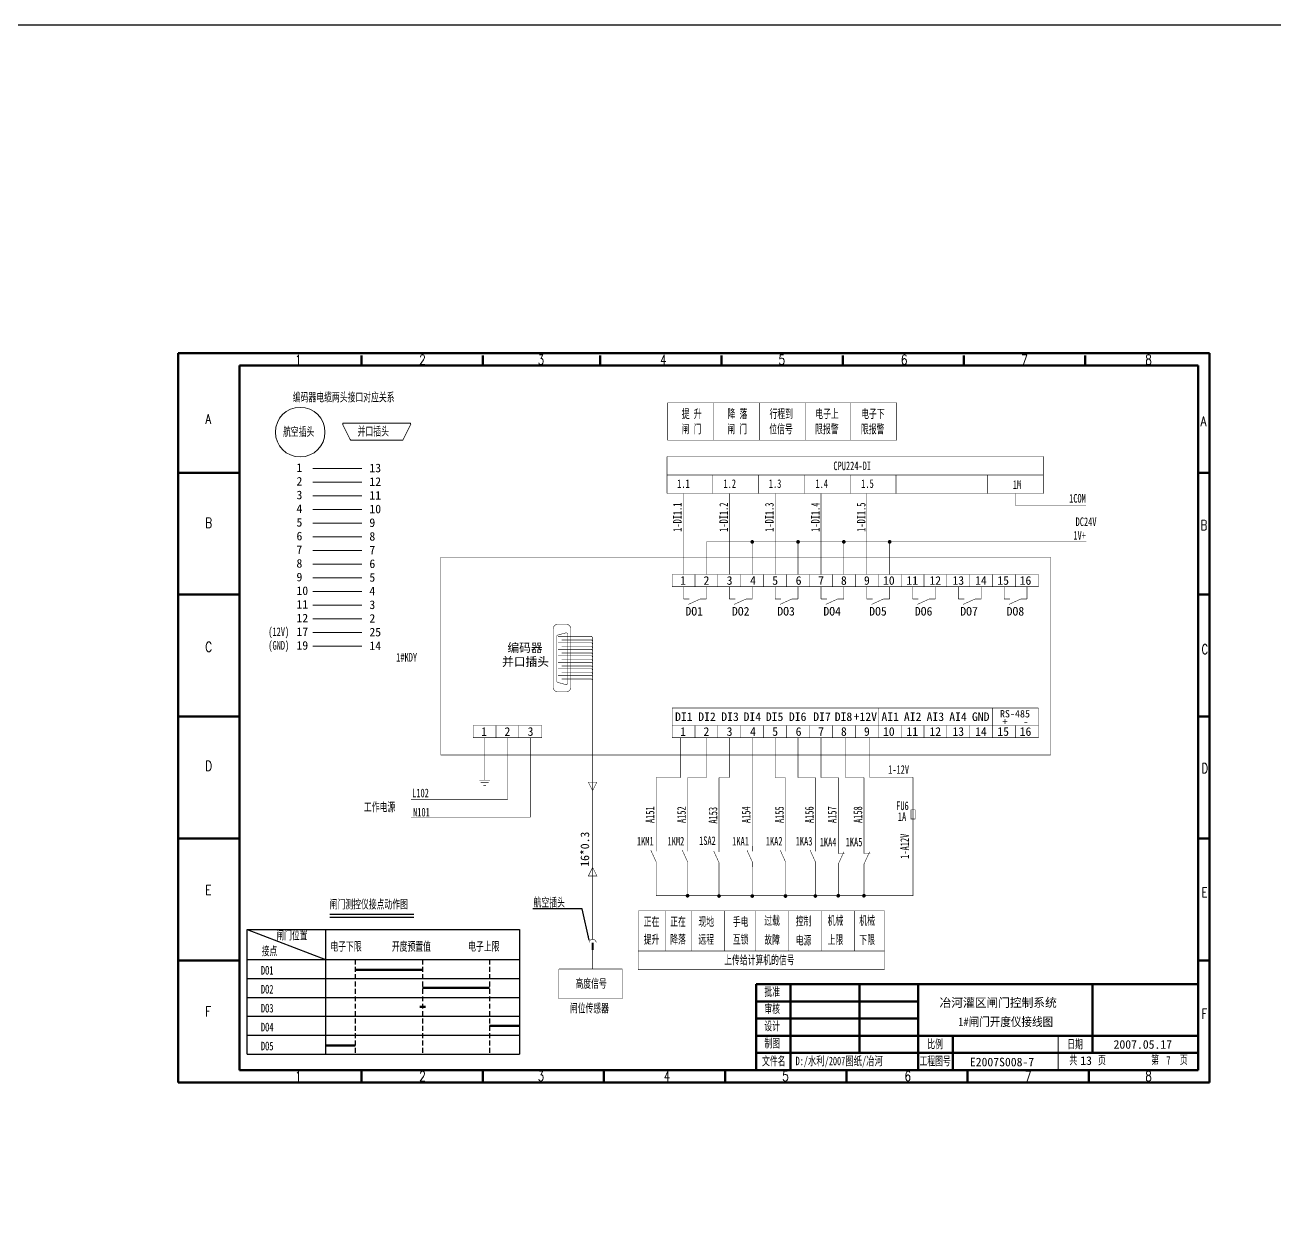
# Model space of a CAD drawing. Header units: millimetres. Extents: x 351 to 10319, y -5939 to 5511.
# Drawn here: x 5331 to 5840, y -2299 to -1812 of the extents above; entities that cross this region are included whole.
import ezdxf
from ezdxf.enums import TextEntityAlignment as Align

# ---------------------------------------------------------------- set-up
doc = ezdxf.new("R2010")
doc.units = ezdxf.units.MM
doc.linetypes.add('DASHED', pattern=[0.75, 0.5, -0.25])
for name, color, linetype in [('40', 7, 'Continuous'), ('41', 7, 'Continuous'), ('DIM', 7, 'Continuous')]:
    doc.layers.add(name, color=color, linetype=linetype)
doc.styles.add('HZ', font='txt.shx', dxfattribs={"width": 0.65, "bigfont": 'hztxt.shx'})
doc.styles.add('song', font='SimSun.ttf', dxfattribs={"width": 0.65})
doc.styles.add('仿宋', font='SIMFANG.TTF', dxfattribs={"width": 0.65})
doc.dimstyles.new('ISO-25', dxfattribs={"dimtxt": 3.5, "dimasz": 2, "dimexe": 1.25, "dimexo": 0.625, "dimtad": 1, "dimtoh": 1, "dimtxsty": 'song', "dimcen": 2.5, "dimadec": 0, "dimazin": 0, "dimtfac": 1, "dimtmove": 0, "dimatfit": 3, "dimfxl": 0, "dimarcsym": 0})

# ---------------------------------------------------------------- blocks, each defined once
blk = doc.blocks.new('动合（常开）触点')
at = {"const_width": 0.202}
for points in [[(-1.09, 2.24), (1.07, -2.52)], [(1.07, 3.97), (1.07, 1.81)], [(1.07, -2.52), (1.07, -4.68)]]:
    blk.add_lwpolyline(points, dxfattribs=at)
at = {"flags": 9}
blk.add_attdef('S', (1.07, 3.97), '', height=0.0000576, dxfattribs=at)
blk = doc.blocks.new('接地')
at = {"const_width": 0.202}
for points in [[(-2.16, 1.08), (2.16, 1.08)], [(-1.62, 0), (1.62, 0)], [(0, 4.32), (0, 1.08)], [(-0.54, -1.08), (0.54, -1.08)]]:
    blk.add_lwpolyline(points, dxfattribs=at)
at = {"flags": 9}
blk.add_attdef('S', (0, 4.32), '', height=0.0000576, dxfattribs=at)
blk = doc.blocks.new('电缆头1')
at = {"const_width": 0.202}
for points in [[(-1.73, 1.44), (1.73, 1.44), (0, -2.02), (-1.73, 1.44)], [(0, 4.32), (0, -4.32)]]:
    blk.add_lwpolyline(points, dxfattribs=at)
at = {"flags": 9}
blk.add_attdef('S', (0, 4.32), '', height=0.0000576, dxfattribs=at)
blk = doc.blocks.new('插头和插座1')
at = {"const_width": 0.202}
blk.add_lwpolyline([(1.01, 1.51, 0.936417), (-1.87, 1.51, 1.067901)], format="xyb", dxfattribs=at)
for points in [[(-0.43, 4.97), (-0.43, 2.86)], [(-0.43, -3.67), (-0.43, -1.51)]]:
    blk.add_lwpolyline(points, dxfattribs=at)
blk.add_solid([(-0.86, 1.51), (0, 1.51), (-0.86, -1.51), (0, -1.51)])
at = {"flags": 9}
blk.add_attdef('S', (-0.43, 4.97), '', height=0.0000576, dxfattribs=at)
blk = doc.blocks.new('熔断器2')
at = {"const_width": 0.202}
for points in [[(-0.86, 1.87), (0.86, 1.87), (0.86, -1.87), (-0.86, -1.87), (-0.86, 1.87)], [(0, 4.32), (0, -4.32)]]:
    blk.add_lwpolyline(points, dxfattribs=at)
at = {"flags": 9}
blk.add_attdef('S', (0, 4.32), '', height=0.0000576, dxfattribs=at)
blk = doc.blocks.new('动断（常闭）触点')
at = {"const_width": 0.202}
for points in [[(-1.15, 3.96), (-1.15, 1.8), (1.44, 1.8)], [(-1.15, -4.68), (-1.15, -2.52), (1.15, 2.52)]]:
    blk.add_lwpolyline(points, dxfattribs=at)
at = {"flags": 9}
blk.add_attdef('S', (-1.15, 3.96), '', height=0.0000576, dxfattribs=at)

msp = doc.modelspace()

# ---------------------------------------------------------------- linework, layer by layer
at = {"color": 0, "lineweight": 50}
for p, q in [((5813.343, -1945.462), (5393.343, -1945.462)), ((5467.979, -1946.429), (5467.979, -1950.434)), ((5517.349, -1946.429), (5517.349, -1950.434)), ((5565.232, -1946.429), (5565.232, -1950.434)), ((5614.602, -1946.429), (5614.602, -1950.434)), ((5663.972, -1946.429), (5663.972, -1950.434)), ((5713.342, -1946.429), (5713.342, -1950.434)), ((5762.711, -1946.429), (5762.711, -1950.434)), ((5418.343, -1994.118), (5393.343, -1994.118)), ((5813.343, -1994.118), (5808.739, -1994.118)), ((5418.343, -2043.78), (5393.343, -2043.78)), ((5813.343, -2043.78), (5808.739, -2043.78)), ((5418.343, -2093.441), (5393.343, -2093.441)), ((5812.904, -2093.441), (5808.739, -2093.441)), ((5418.343, -2143.103), (5393.343, -2143.103)), ((5813.343, -2143.103), (5808.739, -2143.103)), ((5418.343, -2192.764), (5393.343, -2192.764)), ((5813.343, -2192.764), (5808.739, -2192.764)), ((5467.979, -2237.464), (5467.979, -2242.426)), ((5517.349, -2237.464), (5517.349, -2242.426)), ((5566.718, -2237.464), (5566.718, -2242.426)), ((5616.088, -2237.464), (5616.088, -2242.426)), ((5665.458, -2237.464), (5665.458, -2242.426)), ((5714.828, -2237.464), (5714.828, -2242.426)), ((5764.197, -2237.464), (5764.197, -2242.426)), ((5813.343, -2242.462), (5393.352, -2242.462))]:
    msp.add_line(p, q, dxfattribs=at)
at = {"lineweight": 20}
for p, q in [((5460.366, -1974.589), (5463.377, -1980.605)), ((5460.813, -1973.865), (5487.527, -1973.865)), ((5487.975, -1974.589), (5484.964, -1980.605)), ((5484.517, -1980.881), (5463.824, -1980.881)), ((5448.091, -1992.35), (5468.066, -1992.35)), ((5448.091, -1997.921), (5468.066, -1997.921)), ((5448.091, -2003.493), (5468.066, -2003.493)), ((5448.091, -2009.064), (5468.066, -2009.064)), ((5448.091, -2014.635), (5468.066, -2014.635)), ((5448.091, -2020.207), (5468.066, -2020.207)), ((5448.091, -2025.778), (5468.066, -2025.778)), ((5448.091, -2031.349), (5468.066, -2031.349)), ((5448.091, -2036.921), (5468.066, -2036.921)), ((5448.091, -2042.492), (5468.066, -2042.492)), ((5448.091, -2048.063), (5468.066, -2048.063)), ((5448.091, -2053.635), (5468.066, -2053.635)), ((5448.091, -2059.206), (5468.066, -2059.206)), ((5448.091, -2064.777), (5468.066, -2064.777)), ((5751.739, -2223.464), (5751.739, -2237.464))]:
    msp.add_line(p, q, dxfattribs=at)
for p, q in [((5455.135, -2173.975), (5489.255, -2173.975)), ((5455.135, -2175.184), (5489.255, -2175.184)), ((5421.431, -2180.137), (5453.362, -2192.401)), ((5421.431, -2180.137), (5532.374, -2180.137)), ((5421.431, -2230.976), (5421.431, -2180.137)), ((5453.362, -2180.137), (5453.362, -2230.976)), ((5532.374, -2180.137), (5532.374, -2230.976)), ((5421.431, -2192.401), (5532.374, -2192.401)), ((5421.431, -2200.116), (5532.374, -2200.116)), ((5421.431, -2207.831), (5532.374, -2207.831)), ((5421.431, -2215.546), (5532.374, -2215.546)), ((5421.431, -2223.261), (5532.374, -2223.261)), ((5421.431, -2230.976), (5532.374, -2230.976))]:
    msp.add_line(p, q)
at = {"linetype": 'DASHED', "lineweight": 30, "ltscale": 4}
for p, q in [((5465.393, -2192.401), (5465.393, -2230.976)), ((5492.884, -2192.401), (5492.884, -2230.976)), ((5520.104, -2192.401), (5520.104, -2230.976))]:
    msp.add_line(p, q, dxfattribs=at)
at = {"lineweight": 50}
for p, q in [((5465.393, -2196.594), (5492.884, -2196.594)), ((5492.884, -2203.929), (5520.104, -2203.929)), ((5491.7, -2211.688), (5494.035, -2211.688)), ((5520.104, -2219.359), (5532.374, -2219.359)), ((5453.362, -2227.454), (5465.393, -2227.454))]:
    msp.add_line(p, q, dxfattribs=at)
msp.add_lwpolyline([(2066.199, -1811.726), (7008.567, -1811.726), (7008.567, -2786.942), (2066.199, -2786.942)], close=True)
at = {"lineweight": 20, "const_width": 0.2}
for points in [[(5592.686, -1965.638), (5611.338, -1965.638)], [(5592.686, -1965.638), (5592.686, -1980.88)], [(5611.338, -1965.638), (5629.991, -1965.638)], [(5611.338, -1965.638), (5611.338, -1980.88)], [(5611.338, -1965.638), (5611.338, -1980.88)], [(5629.991, -1965.638), (5648.643, -1965.638)], [(5629.991, -1965.638), (5629.991, -1980.88)], [(5629.991, -1965.638), (5629.991, -1980.88)], [(5648.643, -1965.638), (5667.296, -1965.638)], [(5648.643, -1965.638), (5648.643, -1980.88)], [(5648.643, -1965.638), (5648.643, -1980.88)], [(5667.296, -1965.638), (5685.948, -1965.638)], [(5667.296, -1965.638), (5667.296, -1980.88)], [(5667.296, -1965.638), (5667.296, -1980.88)], [(5667.296, -1965.638), (5667.296, -1980.88)], [(5685.948, -1965.638), (5685.948, -1980.88)], [(5685.948, -1965.638), (5685.948, -1980.88)], [(5685.948, -1965.638), (5685.948, -1980.88)], [(5685.948, -1965.638), (5685.948, -1980.88)], [(5592.686, -1980.88), (5611.338, -1980.88)], [(5611.338, -1980.88), (5629.991, -1980.88)], [(5629.991, -1980.88), (5648.643, -1980.88)], [(5648.643, -1980.88), (5667.296, -1980.88)], [(5667.296, -1980.88), (5685.948, -1980.88)], [(5592.41, -2002.567), (5745.686, -2002.567), (5745.686, -1987.511), (5592.41, -1987.511)], [(5592.41, -2002.567), (5592.41, -1987.511)], [(5592.41, -1995.039), (5745.686, -1995.039)], [(5611.062, -2002.567), (5611.062, -1995.039)], [(5629.715, -2002.567), (5629.715, -1995.039)], [(5648.367, -2002.567), (5648.367, -1995.039)], [(5667.02, -2002.567), (5667.02, -1995.039)], [(5685.672, -2002.567), (5685.672, -1995.039)], [(5722.977, -2002.567), (5722.977, -1995.039)], [(5599.136, -2035.584), (5599.136, -2002.567)], [(5617.788, -2035.584), (5617.788, -2002.567)], [(5636.441, -2035.584), (5636.441, -2002.567)], [(5655.093, -2035.584), (5655.093, -2002.567)], [(5734.159, -2002.567), (5734.159, -2007.357), (5763.045, -2007.357)], [(5608.462, -2022.275), (5763.239, -2022.275)], [(5608.462, -2035.584), (5608.462, -2022.275)], [(5627.115, -2035.584), (5627.115, -2022.275)], [(5645.767, -2035.584), (5645.767, -2022.275)], [(5664.42, -2035.584), (5664.42, -2022.275)], [(5683.072, -2035.584), (5683.072, -2022.275)], [(5548.019, -2060.727), (5561.698, -2060.727)], [(5548.019, -2063.382), (5561.698, -2063.382)], [(5549.55, -2062.221), (5561.698, -2062.221)], [(5549.55, -2064.875), (5561.698, -2064.875)], [(5561.698, -2060.727), (5562.096, -2061.23)], [(5561.698, -2062.221), (5562.096, -2062.724)], [(5561.698, -2063.382), (5562.096, -2063.885)], [(5561.698, -2064.875), (5562.096, -2065.378)], [(5562.096, -2061.23), (5562.096, -2145.007)], [(5548.019, -2066.036), (5561.698, -2066.036)], [(5548.019, -2068.691), (5561.698, -2068.691)], [(5549.55, -2067.53), (5561.698, -2067.53)], [(5549.55, -2070.185), (5561.698, -2070.185)], [(5561.698, -2066.036), (5562.096, -2066.539)], [(5561.698, -2067.53), (5562.096, -2068.033)], [(5561.698, -2068.691), (5562.096, -2069.194)], [(5561.698, -2070.185), (5562.096, -2070.688)], [(5548.019, -2071.345), (5561.698, -2071.345)], [(5548.019, -2074), (5561.698, -2074)], [(5549.55, -2072.839), (5561.698, -2072.839)], [(5549.55, -2075.494), (5561.698, -2075.494)], [(5561.698, -2071.345), (5562.096, -2071.848)], [(5561.698, -2072.839), (5562.096, -2073.342)], [(5561.698, -2074), (5562.096, -2074.503)], [(5561.698, -2075.494), (5562.096, -2075.997)], [(5548.019, -2076.654), (5561.698, -2076.654)], [(5549.55, -2078.148), (5561.698, -2078.148)], [(5561.698, -2076.654), (5562.096, -2077.157)], [(5561.698, -2078.148), (5562.096, -2078.651)], [(5594.473, -2097.114), (5594.473, -2089.931), (5743.693, -2089.931)], [(5678.409, -2097.114), (5678.409, -2089.931)], [(5725.04, -2097.114), (5725.04, -2089.931)], [(5743.693, -2097.114), (5743.693, -2089.931)], [(5536.735, -2102.056), (5536.735, -2134.385), (5488.096, -2134.385)], [(5527.409, -2102.056), (5527.409, -2127.27), (5488.107, -2127.27)], [(5518.083, -2102.056), (5518.083, -2116.077)], [(5597.951, -2102.056), (5597.951, -2118.284)], [(5608.462, -2102.056), (5608.462, -2118.284)], [(5617.788, -2102.056), (5617.788, -2118.284)], [(5627.115, -2102.056), (5627.115, -2147.204)], [(5636.441, -2102.056), (5636.441, -2118.284)], [(5645.767, -2102.056), (5645.767, -2118.284)], [(5655.093, -2102.056), (5655.093, -2118.284)], [(5665.127, -2102.056), (5665.127, -2118.284)], [(5692.614, -2118.16), (5692.614, -2166.42), (5587.955, -2166.42)], [(5587.955, -2118.284), (5587.955, -2147.204)], [(5587.955, -2118.284), (5597.951, -2118.284)], [(5600.767, -2118.284), (5608.462, -2118.284)], [(5600.767, -2118.284), (5600.767, -2147.204)], [(5613.578, -2118.284), (5617.788, -2118.284)], [(5613.578, -2118.284), (5613.578, -2145.594)], [(5636.441, -2118.284), (5640.651, -2118.284)], [(5640.651, -2118.284), (5640.651, -2147.204)], [(5645.767, -2118.284), (5652.826, -2118.284)], [(5652.826, -2118.284), (5652.826, -2147.204)], [(5662.153, -2118.284), (5662.153, -2147.204)], [(5672.609, -2118.284), (5672.609, -2147.065)], [(5562.096, -2145.007), (5562.096, -2182.042)], [(5587.955, -2154.766), (5587.955, -2166.544)], [(5600.767, -2154.766), (5600.767, -2166.544)], [(5613.578, -2155.11), (5613.578, -2166.544)], [(5627.115, -2154.766), (5627.115, -2166.544)], [(5640.651, -2154.766), (5640.651, -2166.544)], [(5652.826, -2154.766), (5652.826, -2166.544)], [(5662.153, -2154.766), (5662.153, -2166.544)], [(5672.609, -2154.627), (5672.609, -2166.405)], [(5580.672, -2172.599), (5580.672, -2188.93)], [(5591.818, -2172.599), (5591.818, -2188.93)], [(5602.48, -2172.599), (5602.48, -2188.93)], [(5615.739, -2172.599), (5615.739, -2188.93)], [(5628.453, -2172.599), (5628.453, -2188.93)], [(5641.89, -2172.599), (5641.89, -2188.93)], [(5655.305, -2172.599), (5655.305, -2188.93)], [(5668.842, -2172.599), (5668.842, -2188.93)], [(5680.973, -2172.458), (5680.973, -2196.52)], [(5580.672, -2181.34), (5580.672, -2188.93), (5680.973, -2188.93)], [(5562.096, -2190.684), (5562.096, -2196.27)], [(5580.672, -2188.93), (5580.672, -2196.52), (5680.973, -2196.52)], [(5548.343, -2196.27), (5574.118, -2196.27), (5574.118, -2208.454), (5548.343, -2208.454)]]:
    msp.add_lwpolyline(points, dxfattribs=at)
at = {"lineweight": 9, "const_width": 0.2}
msp.add_lwpolyline([(5673.746, -2035.584), (5673.746, -2002.567)], dxfattribs=at)
at = {"lineweight": 20}
for points, const_width in [([(5626.74, -2022.275, 1), (5627.49, -2022.275, 1)], 0.75), ([(5645.392, -2022.275, 1), (5646.142, -2022.275, 1)], 0.75), ([(5664.045, -2022.275, 1), (5664.795, -2022.275, 1)], 0.75), ([(5682.697, -2022.275, 1), (5683.447, -2022.275, 1)], 0.75), ([(5548.035, -2055.796), (5551.236, -2055.796, -0.4142136), (5553.236, -2057.796), (5553.236, -2081.389, -0.4142136), (5551.236, -2083.389), (5548.035, -2083.389, -0.4142136), (5546.035, -2081.389), (5546.035, -2057.796, -0.4142136)], 0.2), ([(5600.392, -2166.42, 1), (5601.142, -2166.42, 1)], 0.75), ([(5613.203, -2166.544, 1), (5613.953, -2166.544, 1)], 0.75), ([(5626.74, -2166.544, 1), (5627.49, -2166.544, 1)], 0.75), ([(5640.276, -2166.544, 1), (5641.026, -2166.544, 1)], 0.75), ([(5652.451, -2166.544, 1), (5653.201, -2166.544, 1)], 0.75), ([(5661.778, -2166.42, 1), (5662.528, -2166.42, 1)], 0.75), ([(5672.234, -2166.42, 1), (5672.984, -2166.42, 1)], 0.75)]:
    msp.add_lwpolyline(points, format="xyb", close=True, dxfattribs=dict(at, const_width=const_width))
at = {"lineweight": 20, "const_width": 0.2}
for points in [[(5500.252, -2028.477), (5500.252, -2109.097), (5748.594, -2109.097), (5748.594, -2028.477), (5500.252, -2028.477)], [(5594.473, -2035.584), (5603.799, -2035.584), (5603.799, -2040.526), (5594.473, -2040.526), (5594.473, -2035.584)], [(5603.799, -2035.584), (5613.125, -2035.584), (5613.125, -2040.526), (5603.799, -2040.526), (5603.799, -2035.584)], [(5613.125, -2035.584), (5622.452, -2035.584), (5622.452, -2040.526), (5613.125, -2040.526), (5613.125, -2035.584)], [(5622.452, -2035.584), (5631.778, -2035.584), (5631.778, -2040.526), (5622.452, -2040.526), (5622.452, -2035.584)], [(5631.778, -2035.584), (5641.104, -2035.584), (5641.104, -2040.526), (5631.778, -2040.526), (5631.778, -2035.584)], [(5641.104, -2035.584), (5650.43, -2035.584), (5650.43, -2040.526), (5641.104, -2040.526), (5641.104, -2035.584)], [(5650.43, -2035.584), (5659.756, -2035.584), (5659.756, -2040.526), (5650.43, -2040.526), (5650.43, -2035.584)], [(5659.756, -2035.584), (5669.083, -2035.584), (5669.083, -2040.526), (5659.756, -2040.526), (5659.756, -2035.584)], [(5669.083, -2035.584), (5678.409, -2035.584), (5678.409, -2040.526), (5669.083, -2040.526), (5669.083, -2035.584)], [(5678.409, -2035.584), (5687.735, -2035.584), (5687.735, -2040.526), (5678.409, -2040.526), (5678.409, -2035.584)], [(5687.735, -2035.584), (5697.061, -2035.584), (5697.061, -2040.526), (5687.735, -2040.526), (5687.735, -2035.584)], [(5697.061, -2035.584), (5706.388, -2035.584), (5706.388, -2040.526), (5697.061, -2040.526), (5697.061, -2035.584)], [(5706.388, -2035.584), (5715.714, -2035.584), (5715.714, -2040.526), (5706.388, -2040.526), (5706.388, -2035.584)], [(5715.714, -2035.584), (5725.04, -2035.584), (5725.04, -2040.526), (5715.714, -2040.526), (5715.714, -2035.584)], [(5725.04, -2035.584), (5734.366, -2035.584), (5734.366, -2040.526), (5725.04, -2040.526), (5725.04, -2035.584)], [(5734.366, -2035.584), (5743.693, -2035.584), (5743.693, -2040.526), (5734.366, -2040.526), (5734.366, -2035.584)], [(5513.42, -2097.114), (5522.746, -2097.114), (5522.746, -2102.056), (5513.42, -2102.056), (5513.42, -2097.114)], [(5522.746, -2097.114), (5532.072, -2097.114), (5532.072, -2102.056), (5522.746, -2102.056), (5522.746, -2097.114)], [(5532.072, -2097.114), (5541.398, -2097.114), (5541.398, -2102.056), (5532.072, -2102.056), (5532.072, -2097.114)], [(5594.473, -2097.114), (5603.799, -2097.114), (5603.799, -2102.056), (5594.473, -2102.056), (5594.473, -2097.114)], [(5603.799, -2097.114), (5613.125, -2097.114), (5613.125, -2102.056), (5603.799, -2102.056), (5603.799, -2097.114)], [(5613.125, -2097.114), (5622.452, -2097.114), (5622.452, -2102.056), (5613.125, -2102.056), (5613.125, -2097.114)], [(5622.452, -2097.114), (5631.778, -2097.114), (5631.778, -2102.056), (5622.452, -2102.056), (5622.452, -2097.114)], [(5631.778, -2097.114), (5641.104, -2097.114), (5641.104, -2102.056), (5631.778, -2102.056), (5631.778, -2097.114)], [(5641.104, -2097.114), (5650.43, -2097.114), (5650.43, -2102.056), (5641.104, -2102.056), (5641.104, -2097.114)], [(5650.43, -2097.114), (5659.756, -2097.114), (5659.756, -2102.056), (5650.43, -2102.056), (5650.43, -2097.114)], [(5659.756, -2097.114), (5669.083, -2097.114), (5669.083, -2102.056), (5659.756, -2102.056), (5659.756, -2097.114)], [(5669.083, -2097.114), (5678.409, -2097.114), (5678.409, -2102.056), (5669.083, -2102.056), (5669.083, -2097.114)], [(5678.409, -2097.114), (5687.735, -2097.114), (5687.735, -2102.056), (5678.409, -2102.056), (5678.409, -2097.114)], [(5687.735, -2097.114), (5697.061, -2097.114), (5697.061, -2102.056), (5687.735, -2102.056), (5687.735, -2097.114)], [(5697.061, -2097.114), (5706.388, -2097.114), (5706.388, -2102.056), (5697.061, -2102.056), (5697.061, -2097.114)], [(5706.388, -2097.114), (5715.714, -2097.114), (5715.714, -2102.056), (5706.388, -2102.056), (5706.388, -2097.114)], [(5715.714, -2097.114), (5725.04, -2097.114), (5725.04, -2102.056), (5715.714, -2102.056), (5715.714, -2097.114)], [(5725.04, -2097.114), (5734.366, -2097.114), (5734.366, -2102.056), (5725.04, -2102.056), (5725.04, -2097.114)], [(5734.366, -2097.114), (5743.693, -2097.114), (5743.693, -2102.056), (5734.366, -2102.056), (5734.366, -2097.114)]]:
    msp.add_lwpolyline(points, close=True, dxfattribs=at)
at = {"linetype": 'DASHED', "lineweight": 20, "ltscale": 3, "const_width": 0.2}
for points in [[(5599.136, -2040.526), (5599.136, -2045.579)], [(5608.462, -2040.526), (5608.462, -2045.579)], [(5617.788, -2040.526), (5617.788, -2045.579)], [(5627.115, -2040.526), (5627.115, -2045.579)], [(5636.441, -2040.526), (5636.441, -2045.579)], [(5645.767, -2040.526), (5645.767, -2045.579)], [(5655.093, -2040.526), (5655.093, -2045.579)], [(5664.42, -2040.526), (5664.42, -2045.579)], [(5673.746, -2040.526), (5673.746, -2045.579)], [(5683.072, -2040.526), (5683.072, -2045.579)], [(5692.398, -2040.526), (5692.398, -2045.579)], [(5701.725, -2040.526), (5701.725, -2045.579)], [(5711.051, -2040.526), (5711.051, -2045.579)], [(5720.377, -2040.526), (5720.377, -2045.579)], [(5729.703, -2040.526), (5729.703, -2045.579)], [(5739.029, -2040.526), (5739.029, -2045.579)]]:
    msp.add_lwpolyline(points, dxfattribs=at)
at = {"linetype": 'DASHED', "lineweight": 20, "const_width": 0.2}
for points in [[(5599.383, -2045.579), (5599.136, -2045.579)], [(5608.025, -2045.579), (5608.462, -2045.579)], [(5618.036, -2045.579), (5617.788, -2045.579)], [(5626.678, -2045.579), (5627.115, -2045.579)], [(5636.688, -2045.579), (5636.441, -2045.579)], [(5645.33, -2045.579), (5645.767, -2045.579)], [(5655.341, -2045.579), (5655.093, -2045.579)], [(5663.983, -2045.579), (5664.42, -2045.579)], [(5673.993, -2045.579), (5673.746, -2045.579)], [(5682.635, -2045.579), (5683.072, -2045.579)], [(5692.646, -2045.579), (5692.398, -2045.579)], [(5701.288, -2045.579), (5701.725, -2045.579)], [(5711.298, -2045.579), (5711.051, -2045.579)], [(5719.94, -2045.579), (5720.377, -2045.579)], [(5729.951, -2045.579), (5729.703, -2045.579)], [(5738.593, -2045.579), (5739.029, -2045.579)]]:
    msp.add_lwpolyline(points, dxfattribs=at)
at = {"lineweight": 20, "const_width": 0.2}
msp.add_lwpolyline([(5547.89, -2060.244, 0.3394781), (5547.519, -2060.727), (5547.519, -2079.046, 0.3394781), (5547.89, -2079.529), (5551.21, -2080.419, 0.4931188), (5551.839, -2079.936), (5551.839, -2059.838, 0.4931188), (5551.21, -2059.355), (5547.89, -2060.244)], format="xyb", dxfattribs=at)
for points, const_width in [([(5674.86, -2101.933), (5674.86, -2118.16)], 0.2), ([(5655.093, -2118.284), (5662.153, -2118.284)], 0.2), ([(5665.127, -2118.284), (5672.609, -2118.284)], 0.2), ([(5674.86, -2118.16), (5692.614, -2118.16)], 0.2), ([(5613.578, -2146.468), (5613.578, -2145.594)], 0.2), ([(5580.672, -2172.599), (5680.973, -2172.599)], 0.2), ([(5548.343, -2196.27), (5548.343, -2208.454)], 0.2), ([(5492.884, -2203.929), (5520.104, -2203.929)], 0.5), ([(5491.7, -2211.688), (5494.035, -2211.688)], 0.5), ([(5520.104, -2219.359), (5532.374, -2219.359)], 0.5)]:
    msp.add_lwpolyline(points, dxfattribs=dict(const_width=const_width))
at = {"lineweight": 50, "const_width": 0.5}
for points in [[(5465.393, -2196.594), (5492.884, -2196.594)], [(5453.362, -2227.454), (5465.393, -2227.454)]]:
    msp.add_lwpolyline(points, dxfattribs=at)
at = {"lineweight": 20}
msp.add_circle((5442.998, -1977.584), 10.089, dxfattribs=at)
for centre, start, end in [((5460.813, -1974.365), 90, 206.58241), ((5487.527, -1974.365), 333.41759, 90), ((5463.824, -1980.381), 206.58241, 270), ((5484.517, -1980.381), 270, 333.41759)]:
    msp.add_arc(centre, 0.5, start, end, dxfattribs=at)
at = {"layer": '40', "color": 0, "lineweight": 50}
for p, q in [((5808.739, -1950.471), (5418.343, -1950.471)), ((5808.739, -2237.464), (5808.739, -1950.471)), ((5628.739, -2237.464), (5628.739, -2202.464)), ((5628.739, -2202.464), (5808.739, -2202.464)), ((5642.739, -2237.464), (5642.739, -2202.464)), ((5670.739, -2230.464), (5670.739, -2202.464)), ((5694.739, -2237.464), (5694.739, -2202.464)), ((5765.739, -2230.464), (5765.739, -2202.464)), ((5628.739, -2209.464), (5694.739, -2209.464)), ((5628.739, -2216.464), (5694.739, -2216.464)), ((5628.739, -2223.464), (5808.739, -2223.464)), ((5708.739, -2237.464), (5708.739, -2223.464)), ((5708.739, -2237.464), (5708.739, -2223.464)), ((5765.739, -2230.464), (5765.739, -2223.464)), ((5628.739, -2230.464), (5808.739, -2230.464)), ((5418.34, -2237.464), (5808.739, -2237.464))]:
    msp.add_line(p, q, dxfattribs=at)
at = {"layer": '41', "color": 0, "lineweight": 50}
for p, q in [((5393.343, -1945.462), (5393.343, -2242.463)), ((5813.343, -1945.462), (5813.343, -2242.463)), ((5418.343, -1950.471), (5418.343, -2237.464))]:
    msp.add_line(p, q, dxfattribs=at)

# ---------------------------------------------------------------- block references
at = {"lineweight": 20}
for name, p in [('电缆头1', (5562.096, -2121.614)), ('熔断器2', (5692.614, -2133.324)), ('插头和插座1', (5562.528, -2187.011))]:
    msp.add_blockref(name, p, dxfattribs=at)
for p in [(5663.305, -2151.026), (5673.761, -2151.026)]:
    msp.add_blockref('动断（常闭）触点', p)
at = {"lineweight": 20, "rotation": 180}
msp.add_blockref('电缆头1', (5562.096, -2156.921), dxfattribs=at)
at = {"layer": '40', "linetype": 'DASHED', "lineweight": 20, "ltscale": 10, "rotation": 90}
for p in [(5603.349, -2046.647), (5622.002, -2046.647), (5640.654, -2046.647), (5659.307, -2046.647), (5677.959, -2046.647), (5696.612, -2046.647), (5715.264, -2046.647), (5733.917, -2046.647)]:
    msp.add_blockref('动合（常开）触点', p, dxfattribs=at)
at = {"layer": '40', "lineweight": 20, "ltscale": 10}
for name, p in [('接地', (5518.083, -2120.398)), ('动合（常开）触点', (5586.887, -2150.09)), ('动合（常开）触点', (5599.698, -2150.09)), ('动合（常开）触点', (5612.51, -2150.434)), ('动合（常开）触点', (5626.046, -2150.09)), ('动合（常开）触点', (5639.583, -2150.09)), ('动合（常开）触点', (5651.758, -2150.09))]:
    msp.add_blockref(name, p, dxfattribs=at)

# ---------------------------------------------------------------- texts
at = {"color": 0, "lineweight": 50, "style": 'HZ', "width": 0.75}
for s, p in [('1', (5440.963, -1950.083)), ('2', (5491.525, -1950.083)), ('3', (5539.788, -1950.083)), ('4', (5589.63, -1950.083)), ('5', (5637.894, -1950.083)), ('6', (5687.689, -1950.083)), ('7', (5736.719, -1950.083)), ('8', (5787.234, -1950.083)), ('A', (5404.383, -1974.203)), ('A', (5809.73, -1975.15)), ('B', (5404.383, -2016.497)), ('B', (5809.73, -2017.444)), ('C', (5404.383, -2067.042)), ('C', (5810.104, -2067.989)), ('D', (5404.383, -2115.525)), ('D', (5810.104, -2116.472)), ('E', (5404.383, -2166.07)), ('E', (5810.104, -2167.017)), ('F', (5404.383, -2215.584)), ('F', (5810.104, -2216.531)), ('1', (5440.963, -2241.904)), ('2', (5491.525, -2241.904)), ('3', (5539.788, -2241.904)), ('4', (5591.116, -2241.904)), ('5', (5639.38, -2241.904)), ('6', (5689.175, -2241.904)), ('7', (5738.205, -2241.904)), ('8', (5787.234, -2241.904))]:
    msp.add_text(s, height=4, dxfattribs=at).set_placement(p)
at = {"linetype": 'DASHED', "ltscale": 4, "style": 'song', "width": 0.65}
for s, p in [('编码器电缆两头接口对应关系', (5440.015, -1965.087)), ('提 升', (5598.401, -1971.857)), ('降 落', (5617.053, -1971.857)), ('行程到', (5634.175, -1971.857)), ('电子上', (5652.827, -1971.857)), ('电子下', (5671.48, -1971.857)), ('航空插头', (5436.015, -1979.122)), ('并口插头', (5466.407, -1978.978)), ('闸 门', (5598.287, -1978.064)), ('闸 门', (5616.939, -1978.064)), ('位信号', (5634.061, -1978.064)), ('限报警', (5652.714, -1978.064)), ('限报警', (5671.366, -1978.064)), ('CPU224-DI', (5660.163, -1993.057)), ('1.1', (5596.559, -2000.299)), ('1.2', (5615.373, -2000.299)), ('1.3', (5633.864, -2000.299)), ('1.4', (5652.841, -2000.299)), ('1.5', (5671.493, -2000.299)), ('1M', (5733.253, -2000.676)), ('1COM', (5756.164, -2006.302)), ('DC24V', (5758.81, -2015.827)), ('1V+', (5757.902, -2021.349)), ('(12V)', (5430.017, -2060.637)), ('(GND)', (5430.017, -2066.209)), ('1#KDY', (5482.1, -2071.049)), ('1-12V', (5682.465, -2116.751)), ('L102', (5488.605, -2126.311)), ('工作电源', (5468.957, -2132.038)), ('N101', (5488.989, -2134.13)), ('FU6', (5685.726, -2131.521)), ('1A', (5686.399, -2135.929)), ('1KM1', (5580.154, -2145.946)), ('1KM2', (5592.622, -2145.946)), ('1SA2', (5605.469, -2145.751)), ('1KA1', (5618.956, -2145.946)), ('1KA2', (5632.634, -2145.946)), ('1KA3', (5644.809, -2145.946)), ('1KA4', (5654.594, -2146.311)), ('1KA5', (5665.158, -2146.275)), ('航空插头', (5538.07, -2170.861)), ('闸门测控仪接点动作图', (5455.003, -2171.636)), ('正在', (5582.92, -2178.725)), ('正在', (5593.703, -2178.725)), ('现地', (5605.186, -2178.725)), ('手电', (5619.189, -2178.725)), ('过载', (5632.011, -2178.31)), ('控制', (5644.846, -2178.53)), ('机械', (5657.822, -2178.31)), ('机械', (5670.733, -2178.31)), ('闸门位置', (5433.259, -2184.246)), ('提升', (5582.92, -2185.955)), ('降落', (5593.703, -2185.955)), ('远程', (5605.186, -2185.955)), ('互锁', (5619.189, -2185.955)), ('故障', (5632.011, -2186.111)), ('上限', (5657.822, -2186.111)), ('下限', (5670.733, -2186.111)), ('接点', (5427.298, -2190.676)), ('电子下限', (5455.311, -2188.819)), ('开度预置值', (5480.326, -2188.819)), ('电子上限', (5511.417, -2188.819)), ('电源', (5644.846, -2186.331)), ('上传给计算机的信号', (5615.69, -2194.331)), ('DO1', (5427.025, -2198.548)), ('高度信号', (5555.119, -2203.919)), ('DO2', (5427.025, -2206.263)), ('DO3', (5427.025, -2213.978)), ('闸位传感器', (5552.839, -2213.974)), ('DO4', (5427.025, -2221.693)), ('DO5', (5427.025, -2229.408))]:
    msp.add_text(s, height=3.5, dxfattribs=at).set_placement(p)
at = {"lineweight": 9, "style": 'song', "width": 0.65}
for s, p in [('1-DI1.1', (5598.374, -2018.178)), ('1-DI1.2', (5617.223, -2018.178)), ('1-DI1.3', (5635.817, -2018.178)), ('1-DI1.4', (5654.58, -2018.178)), ('1-DI1.5', (5673.233, -2018.178)), ('A151', (5587.228, -2136.821)), ('A152', (5600.039, -2136.821)), ('A153', (5612.851, -2137.044)), ('A154', (5626.387, -2136.821)), ('A155', (5639.924, -2136.821)), ('A156', (5652.099, -2136.821)), ('A157', (5661.426, -2136.821)), ('A158', (5671.882, -2136.776)), ('1-A12V', (5690.926, -2151.364))]:
    msp.add_text(s, height=3.5, rotation=90, dxfattribs=at).set_placement(p)
at = {"color": 0, "style": 'song'}
msp.add_text('16*0.3', height=3.5, rotation=90, dxfattribs=at).set_placement((5560.692, -2154.624))
at = {"color": 0, "style": 'song', "width": 0.9}
msp.add_text('1#闸门开度仪接线图', height=3.5, dxfattribs=at).set_placement((5710.979, -2219.543))
at = {"layer": '41', "color": 0, "lineweight": 9, "style": 'song'}
for s, height, p in [('1', 3.5, (5441.493, -1993.781)), ('13', 3.5, (5471.188, -1993.925)), ('2', 3.5, (5441.493, -1999.353)), ('12', 3.5, (5471.188, -1999.496)), ('3', 3.5, (5441.493, -2004.924)), ('11', 3.5, (5471.188, -2005.067)), ('4', 3.5, (5441.493, -2010.495)), ('10', 3.5, (5471.188, -2010.639)), ('5', 3.5, (5441.493, -2016.067)), ('9', 3.5, (5471.188, -2016.21)), ('6', 3.5, (5441.493, -2021.638)), ('8', 3.5, (5471.188, -2021.781)), ('7', 3.5, (5441.493, -2027.209)), ('7', 3.5, (5471.188, -2027.353)), ('8', 3.5, (5441.493, -2032.781)), ('6', 3.5, (5471.188, -2032.924)), ('9', 3.5, (5441.493, -2038.352)), ('5', 3.5, (5471.188, -2038.495)), ('1', 3.5, (5597.729, -2039.757)), ('2', 3.5, (5607.273, -2039.757)), ('3', 3.5, (5616.688, -2039.757)), ('4', 3.5, (5626.233, -2039.757)), ('5', 3.5, (5635.258, -2039.757)), ('6', 3.5, (5644.803, -2039.757)), ('7', 3.5, (5653.958, -2039.757)), ('8', 3.5, (5663.228, -2039.757)), ('9', 3.5, (5672.608, -2039.757)), ('10', 3.5, (5680.346, -2039.757)), ('11', 3.5, (5689.891, -2039.757)), ('12', 3.5, (5699.271, -2039.757)), ('13', 3.5, (5708.652, -2039.757)), ('14', 3.5, (5717.868, -2039.757)), ('15', 3.5, (5726.92, -2039.757)), ('16', 3.5, (5736.01, -2039.757)), ('10', 3.5, (5441.493, -2043.923)), ('4', 3.5, (5471.188, -2044.067)), ('11', 3.5, (5441.493, -2049.495)), ('3', 3.5, (5471.188, -2049.638)), ('DO1', 3.5, (5599.909, -2052.296)), ('DO2', 3.5, (5618.854, -2052.296)), ('DO3', 3.5, (5637.334, -2052.296)), ('DO4', 3.5, (5656.081, -2052.296)), ('DO5', 3.5, (5674.754, -2052.296)), ('DO6', 3.5, (5693.336, -2052.296)), ('DO7', 3.5, (5711.853, -2052.296)), ('DO8', 3.5, (5730.719, -2052.296)), ('12', 3.5, (5441.493, -2055.066)), ('2', 3.5, (5471.188, -2055.209)), ('17', 3.5, (5441.493, -2060.637)), ('25', 3.5, (5471.188, -2060.781)), ('19', 3.5, (5441.493, -2066.209)), ('14', 3.5, (5471.188, -2066.352)), ('编码器', 3.5, (5527.413, -2067.184)), ('并口插头', 3.5, (5525.213, -2072.858)), ('RS-485', 3, (5727.989, -2093.789)), ('DI1', 3.5, (5595.665, -2095.249)), ('DI2', 3.5, (5605.116, -2095.249)), ('DI3', 3.5, (5614.491, -2095.249)), ('DI4', 3.5, (5623.578, -2095.249)), ('DI5', 3.5, (5632.642, -2095.249)), ('DI6', 3.5, (5642.039, -2095.249)), ('DI7', 3.5, (5651.959, -2095.249)), ('DI8', 3.5, (5660.694, -2095.249)), ('+12V', 3.5, (5668.394, -2095.249)), ('AI1', 3.5, (5679.729, -2095.249)), ('AI2', 3.5, (5688.869, -2095.249)), ('AI3', 3.5, (5698.124, -2095.249)), ('AI4', 3.5, (5707.355, -2095.249)), ('GND', 3.5, (5716.581, -2095.249)), ('+', 3, (5729.04, -2096.941)), ('-', 3, (5737.477, -2096.941)), ('1', 3.5, (5516.676, -2101.288)), ('2', 3.5, (5526.22, -2101.288)), ('3', 3.5, (5535.635, -2101.288)), ('1', 3.5, (5597.729, -2101.288)), ('2', 3.5, (5607.273, -2101.288)), ('3', 3.5, (5616.688, -2101.288)), ('4', 3.5, (5626.233, -2101.288)), ('5', 3.5, (5635.258, -2101.288)), ('6', 3.5, (5644.803, -2101.288)), ('7', 3.5, (5653.958, -2101.288)), ('8', 3.5, (5663.228, -2101.288)), ('9', 3.5, (5672.608, -2101.288)), ('10', 3.5, (5680.346, -2101.288)), ('11', 3.5, (5689.891, -2101.288)), ('12', 3.5, (5699.271, -2101.288)), ('13', 3.5, (5708.652, -2101.288)), ('14', 3.5, (5717.868, -2101.288)), ('15', 3.5, (5726.92, -2101.288)), ('16', 3.5, (5736.01, -2101.288))]:
    msp.add_text(s, height=height, dxfattribs=at).set_placement(p)
at = {"layer": '41', "color": 0, "lineweight": 20, "style": '仿宋', "width": 0.65}
for s, p in [('批准', (5632.059, -2207.264)), ('审核', (5632.059, -2214.264)), ('设计', (5632.059, -2221.264)), ('制图', (5632.059, -2228.264)), ('比例', (5698.397, -2228.602)), ('日期', (5755.397, -2228.602)), ('文件名', (5631.11, -2235.497)), ('工程图号', (5695.227, -2235.487)), ('共     页', (5756.277, -2235.109)), ('第     页', (5789.58, -2234.974))]:
    msp.add_text(s, height=3.5, dxfattribs=at).set_placement(p)
at = {"layer": '41', "color": 0, "style": 'song'}
for s, p in [('冶河灌区闸门控制系统', (5703.405, -2211.733)), ('2007.05.17', (5774.277, -2228.743)), ('E2007S008-7', (5715.739, -2235.906)), ('13', (5760.711, -2235.34))]:
    msp.add_text(s, height=3.5, dxfattribs=at).set_placement(p)
at = {"layer": '41', "color": 0, "style": 'song', "width": 0.7}
msp.add_text('D:/水利/2007图纸/冶河', height=3.5, dxfattribs=at).set_placement((5644.784, -2235.473))
at = {"layer": 'DIM', "lineweight": 20, "style": '仿宋', "width": 0.65}
msp.add_text('7', height=3.5, dxfattribs=at).set_placement((5796.626, -2235.277), align=Align.CENTER)

# ---------------------------------------------------------------- leaders
at = {"lineweight": 20}
msp.add_leader([(5560.656, -2184.537), (5557.78, -2171.706), (5537.762, -2171.706)], dimstyle='ISO-25', override={"dimgap": 0.625, "dimtad": 0}, dxfattribs=at)

doc.saveas('drawing.dxf')
